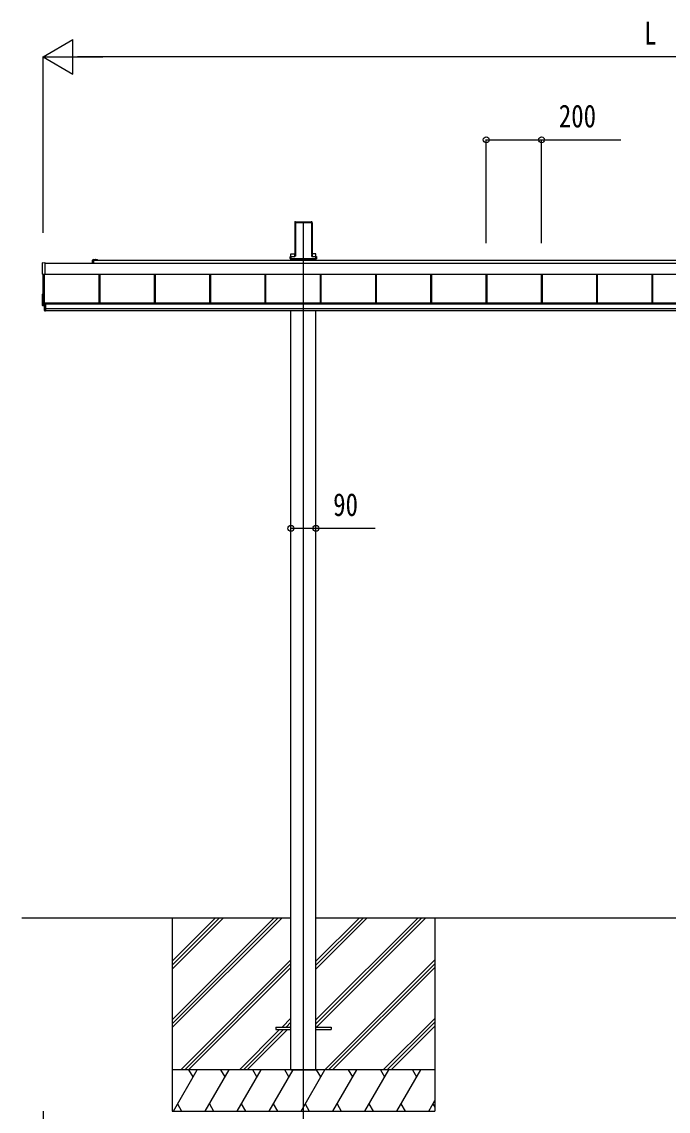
# Model space of a CAD drawing. Units: millimetres, scale not verified. Extents: x -10512 to 10512, y -7425 to 7425.
# Drawn here: x -2889 to -551, y -5313 to -1368 of the extents above; entities that cross this region are included whole.
import ezdxf
from ezdxf.enums import TextEntityAlignment as Align

# ---------------------------------------------------------------- set-up
doc = ezdxf.new("R2010")
doc.units = ezdxf.units.MM
doc.header["$LTSCALE"] = 30
for name, color, linetype in [('0-3_YKK_12', 2, 'Continuous'), ('0-4_YKK_A1', 4, 'Continuous'), ('0-5_YKK_D', 6, 'Continuous')]:
    doc.layers.add(name, color=color, linetype=linetype)
doc.styles.add('ＭＳ ゴシック', font='')
doc.styles.get('ＭＳ ゴシック').set_extended_font_data('MS Gothic')

msp = doc.modelspace()

# ---------------------------------------------------------------- linework, layer by layer
at = {"layer": '0-3_YKK_12'}
msp.add_line((-1870.45, -5362.5), (-1870.45, -2092.28), dxfattribs=at)
at = {"layer": '0-4_YKK_A1'}
for p, q in [((-1901.7, -2097.63), (-1901.7, -2214.3)), ((-1901.34, -2091.78), (-1901.69, -2097.28)), ((-1900.9, -2092.25), (-1901.34, -2091.78)), ((-1900.84, -2091.31), (-1898.8, -2091.31)), ((-1900.84, -2091.31), (-1900.4, -2091.78)), ((-1900.82, -2208.25), (-1900.82, -2093.13)), ((-1900.32, -2092.81), (-1900.32, -2207.93)), ((-1898.49, -2091.64), (-1898.8, -2091.31)), ((-1898.49, -2091.64), (-1842.41, -2091.64)), ((-1897.95, -2094.78), (-1842.95, -2094.78)), ((-1897.95, -2216.14), (-1897.95, -2094.78)), ((-1842.41, -2091.64), (-1842.1, -2091.31)), ((-1842.1, -2091.31), (-1840.06, -2091.31)), ((-1840.58, -2207.93), (-1840.58, -2092.81)), ((-1840.5, -2091.78), (-1840.06, -2091.31)), ((-1840.08, -2093.13), (-1840.08, -2208.25)), ((-1839.56, -2091.78), (-1840, -2092.25)), ((-1839.56, -2091.78), (-1839.21, -2097.28)), ((-1839.2, -2097.63), (-1839.2, -2214.3)), ((-1915.65, -2207.87), (-1901.7, -2207.87)), ((-1915.65, -2217.21), (-1915.65, -2207.87)), ((-1825.25, -2207.87), (-1839.2, -2207.87)), ((-1825.25, -2217.21), (-1825.25, -2207.87)), ((-2813.95, -2281.64), (-2813.95, -2240.62)), ((-2805.95, -2241.2), (1591.05, -2241.2)), ((-2632.95, -2241.2), (-2632.95, -2231.23)), ((-2630.45, -2228.73), (-2622.91, -2228.73)), ((-2630.45, -2231.23), (1401.8, -2231.23)), ((-2630.45, -2231.53), (-2630.45, -2241.2)), ((-2616.7, -2231.23), (-2630.15, -2231.23)), ((-2621.99, -2228.73), (-2616.7, -2228.73)), ((-1918.32, -2225.05), (-1918.32, -2225.55)), ((-1918.32, -2225.55), (-1917.86, -2225.55)), ((-1917.86, -2225.05), (-1917.86, -2218.17)), ((-1915.86, -2225.05), (-1917.86, -2225.05)), ((-1915.86, -2225.55), (-1917.86, -2225.55)), ((-1917.85, -2225.05), (-1917.85, -2225.55)), ((-1917.82, -2217.21), (-1902.81, -2217.21)), ((-1915.86, -2218.26), (-1915.86, -2225.05)), ((-1902.28, -2218.26), (-1915.86, -2218.26)), ((-1915.86, -2225.05), (-1825.04, -2225.05)), ((-1915.86, -2225.05), (-1915.86, -2225.55)), ((-1915.86, -2225.55), (-1825.04, -2225.55)), ((-1915.65, -2231.23), (-1915.65, -2225.55)), ((-1915.45, -2225.55), (-1915.45, -2231.23)), ((-1914.45, -2225.21), (-1826.45, -2225.21)), ((-1901.71, -2214.66), (-1901.81, -2216.27)), ((-1901.29, -2216.82), (-1900.91, -2210.73)), ((-1900.41, -2210.76), (-1900.79, -2216.85)), ((-1840.11, -2216.85), (-1840.49, -2210.76)), ((-1839.99, -2210.73), (-1839.61, -2216.82)), ((-1839.19, -2214.66), (-1839.09, -2216.27)), ((-1838.62, -2217.76), (-1825.04, -2217.76)), ((-1825.04, -2218.26), (-1838.62, -2218.26)), ((-1838.09, -2217.21), (-1823.08, -2217.21)), ((-1825.45, -2225.55), (-1825.45, -2231.23)), ((-1825.25, -2231.23), (-1825.25, -2225.55)), ((-1825.04, -2217.76), (-1825.04, -2218.26)), ((-1825.04, -2225.05), (-1825.04, -2218.26)), ((-1823.05, -2225.05), (-1825.04, -2225.05)), ((-1825.04, -2225.05), (-1825.04, -2225.55)), ((-1823.05, -2225.55), (-1825.04, -2225.55)), ((-1823.05, -2218.17), (-1823.05, -2225.05)), ((-1822.58, -2225.55), (-1823.05, -2225.55)), ((-1823.04, -2225.05), (-1823.04, -2225.55)), ((-1822.58, -2225.05), (-1822.58, -2225.55)), ((-2805.95, -2282.91), (-2813.48, -2282.45)), ((-2812.45, -2394.44), (-2812.45, -2282.51)), ((-2807.45, -2412.47), (-2807.45, -2282.82)), ((-2805.95, -2281.14), (1591.05, -2281.14)), ((-2805.95, -2281.38), (1591.05, -2281.38)), ((-2805.95, -2282.41), (-2805.95, -2282.91)), ((-2608.95, -2385.2), (-2608.95, -2281.38)), ((-2608.55, -2385.2), (-2608.55, -2281.38)), ((-2605.95, -2385.2), (-2605.95, -2281.38)), ((-2408.95, -2385.2), (-2408.95, -2281.38)), ((-2406.35, -2385.2), (-2406.35, -2281.38)), ((-2405.95, -2385.2), (-2405.95, -2281.38)), ((-2208.95, -2385.2), (-2208.95, -2281.38)), ((-2206.35, -2385.2), (-2206.35, -2281.38)), ((-2205.95, -2385.2), (-2205.95, -2281.38)), ((-2008.95, -2385.2), (-2008.95, -2281.38)), ((-2006.35, -2385.2), (-2006.35, -2281.38)), ((-2005.95, -2385.2), (-2005.95, -2281.38)), ((-1808.95, -2385.2), (-1808.95, -2281.38)), ((-1806.35, -2385.2), (-1806.35, -2281.38)), ((-1805.95, -2385.2), (-1805.95, -2281.38)), ((-1608.95, -2385.2), (-1608.95, -2281.38)), ((-1606.35, -2385.2), (-1606.35, -2281.38)), ((-1605.95, -2385.2), (-1605.95, -2281.38)), ((-1408.95, -2385.2), (-1408.95, -2281.38)), ((-1406.35, -2385.2), (-1406.35, -2281.38)), ((-1405.95, -2385.2), (-1405.95, -2281.38)), ((-1208.95, -2385.2), (-1208.95, -2281.38)), ((-1206.35, -2385.2), (-1206.35, -2281.38)), ((-1205.95, -2385.2), (-1205.95, -2281.38)), ((-1008.95, -2385.2), (-1008.95, -2281.38)), ((-1006.35, -2385.2), (-1006.35, -2281.38)), ((-1005.95, -2385.2), (-1005.95, -2281.38)), ((-808.95, -2385.2), (-808.95, -2281.38)), ((-806.35, -2385.2), (-806.35, -2281.38)), ((-805.95, -2385.2), (-805.95, -2281.38)), ((-608.95, -2385.2), (-608.95, -2281.38)), ((-606.35, -2385.2), (-606.35, -2281.38)), ((-605.95, -2385.2), (-605.95, -2281.38)), ((-2813.95, -2394.82), (-2813.95, -2353.79)), ((-2813.48, -2353.3), (-2812.45, -2353.23)), ((-2807.45, -2395.99), (-2813.48, -2395.63)), ((-2812.45, -2394.44), (-2807.45, -2394.44)), ((-2807.45, -2384.94), (-2803.95, -2384.94)), ((-2803.95, -2385.2), (1589.05, -2385.2)), ((-2803.95, -2387.21), (1589.05, -2387.21)), ((-2803.95, -2389.01), (1589.05, -2389.01)), ((-2803.95, -2389.01), (1589.05, -2389.01)), ((-2803.95, -2405.98), (1589.05, -2405.98)), ((-2803.95, -2407.38), (-2807.45, -2407.38)), ((-2807.45, -2414), (-2803.95, -2414)), ((-2803.95, -2412.47), (1589.05, -2412.47)), ((-1915.65, -5162.5), (-1915.65, -2412.47)), ((-1825.25, -5162.5), (-1825.25, -2412.47)), ((-2889.22, -4612.5), (-1915.65, -4612.5)), ((-2345.31, -4612.5), (-2345.31, -5312.5)), ((-2345.31, -4981.68), (-1976.13, -4612.5)), ((-2345.31, -4995.82), (-1961.99, -4612.5)), ((-2345.31, -5009.96), (-1947.84, -4612.5)), ((-2345.31, -4797.83), (-2159.98, -4612.5)), ((-2345.31, -4783.69), (-2174.12, -4612.5)), ((-2345.31, -4769.55), (-2188.26, -4612.5)), ((-1825.25, -4612.5), (610.35, -4612.5)), ((-1825.25, -4982.12), (-1455.63, -4612.5)), ((-1825.25, -4996.26), (-1441.49, -4612.5)), ((-1825.11, -4798.13), (-1639.48, -4612.5)), ((-1825.11, -4783.99), (-1653.62, -4612.5)), ((-1825.11, -4769.85), (-1667.76, -4612.5)), ((-1822.85, -5008), (-1427.34, -4612.5)), ((-1395.31, -4612.5), (-1395.31, -5312.5)), ((-2314, -5162.5), (-1915.51, -4764.01)), ((-1793.5, -5162.5), (-1395.31, -4764.31)), ((-2299.86, -5162.5), (-1915.51, -4778.15)), ((-2285.71, -5162.5), (-1915.51, -4792.3)), ((-1779.36, -5162.5), (-1395.31, -4778.45)), ((-1765.21, -5162.5), (-1395.31, -4792.6)), ((-1970.51, -5008), (-1970.51, -5017)), ((-1970.51, -5008), (-1915.51, -5008)), ((-1947.37, -5008), (-1915.65, -4976.28)), ((-1933.22, -5008), (-1915.65, -4990.43)), ((-1919.08, -5008), (-1915.65, -5004.57)), ((-1825.25, -5008), (-1770.51, -5008)), ((-1770.51, -5008), (-1770.51, -5017)), ((-1581.37, -5162.5), (-1395.31, -4976.44)), ((-1567.22, -5162.5), (-1395.31, -4990.58)), ((-1553.08, -5162.5), (-1395.31, -5004.73)), ((-2101.87, -5162.5), (-1956.37, -5017)), ((-2087.72, -5162.5), (-1942.22, -5017)), ((-2073.58, -5162.5), (-1928.08, -5017)), ((-1970.51, -5017), (-1915.51, -5017)), ((-1825.25, -5017), (-1770.51, -5017)), ((-1395.31, -5162.5), (-2345.31, -5162.5)), ((-2341.03, -5312.5), (-2254.43, -5162.5)), ((-2269.43, -5188.48), (-2284.43, -5162.5)), ((-2225.56, -5312.5), (-2138.96, -5162.5)), ((-2153.96, -5188.48), (-2168.96, -5162.5)), ((-2110.09, -5312.5), (-2023.49, -5162.5)), ((-2038.49, -5188.48), (-2053.49, -5162.5)), ((-1994.62, -5312.5), (-1908.02, -5162.5)), ((-1923.02, -5188.48), (-1938.02, -5162.5)), ((-1915.65, -5162.5), (-1825.25, -5162.5)), ((-1879.15, -5312.5), (-1792.55, -5162.5)), ((-1807.55, -5188.48), (-1822.55, -5162.5)), ((-1763.68, -5312.5), (-1677.08, -5162.5)), ((-1692.08, -5188.48), (-1707.08, -5162.5)), ((-1648.21, -5312.5), (-1561.61, -5162.5)), ((-1591.61, -5162.5), (-1576.61, -5188.48)), ((-1532.74, -5312.5), (-1446.14, -5162.5)), ((-1476.14, -5162.5), (-1461.14, -5188.48)), ((-2326.03, -5286.52), (-2311.04, -5312.5)), ((-2210.56, -5286.52), (-2195.56, -5312.5)), ((-2095.09, -5286.52), (-2080.09, -5312.5)), ((-1979.62, -5286.52), (-1964.62, -5312.5)), ((-1864.15, -5286.52), (-1849.15, -5312.5)), ((-1748.68, -5286.52), (-1733.68, -5312.5)), ((-1633.21, -5286.52), (-1618.21, -5312.5)), ((-1517.74, -5286.52), (-1502.74, -5312.5)), ((-1417.27, -5312.5), (-1395.31, -5274.46)), ((-1402.27, -5286.52), (-1395.31, -5298.58)), ((-2345.31, -5312.5), (-1395.31, -5312.5))]:
    msp.add_line(p, q, dxfattribs=at)
for points in [[(-2813.48, -2240.12), (-2805.95, -2239.66), (-2805.95, -2240.16), (-2805.95, -2282.41)], [(-1918.32, -2217.7), (-1918.32, -2225.05), (-1917.86, -2225.05)], [(-1915.86, -2218.26), (-1915.86, -2217.76), (-1902.28, -2217.76)], [(-1822.58, -2217.7), (-1822.58, -2225.05), (-1823.05, -2225.05)], [(-2807.45, -2384.94), (-2807.45, -2407.38), (-2807.45, -2414)], [(-2804.45, -2384.94), (-2804.45, -2407.38), (-2804.45, -2414)], [(-2803.95, -2384.94), (-2803.95, -2407.38), (-2803.95, -2414)]]:
    msp.add_lwpolyline(points, dxfattribs=at)
for centre, radius, start, end in [((-2813.45, -2240.62), 0.497, 93.16944, 179.94772), ((-2630.45, -2231.23), 2.5, 90, 180), ((-2630.15, -2231.53), 0.3, 90, 180), ((-2622.91, -2228.93), 0.2, 23.57818, 90), ((-2622.45, -2228.73), 0.3, 203.57818, 336.42182), ((-2621.99, -2228.93), 0.2, 90, 156.42182), ((-2616.7, -2229.98), 1.25, 270, 90), ((-1917.35, -2218.17), 0.501, 90.24971, 179.75029), ((-1823.55, -2218.17), 0.501, 0.24971, 89.75029), ((-2813.08, -2281.68), 0.873, 177.74142, 242.53793), ((-2813.45, -2353.79), 0.497, 93.16944, 179.94772), ((-2813.08, -2394.85), 0.873, 177.74142, 242.53793)]:
    msp.add_arc(centre, radius, start, end, dxfattribs=at)
for centre, major_axis, ratio, start_param, end_param in [((-1901.66, -2097.28), (0.031, 0.5), 0.061627, 1.5746234, 2.3600215), ((-1900.84, -2091.81), (0.346, -0.364), 0.996462, 2.3838095, 3.8892836), ((-1901.13, -2095.28), (0.22, 3.04), 0.070684, 5.5043854, 6.2286971), ((-1900.63, -2095.31), (0.22, 3.54), 0.060877, 5.5025319, 6.2268436), ((-1840.27, -2095.31), (-0.22, 3.54), 0.060877, 0.0563417, 0.7806534), ((-1839.77, -2095.28), (-0.22, 3.04), 0.070684, 0.0544883, 0.7787999), ((-1840.06, -2091.81), (-0.346, -0.364), 0.996462, 2.3939017, 3.8993758), ((-1839.24, -2097.28), (-0.031, 0.5), 0.061627, 3.9231638, 4.7085619), ((-1901.13, -2210.73), (0.22, 3.5), 0.061627, 4.716216, 5.5016142), ((-1900.63, -2210.76), (0.22, 4), 0.053972, 4.7153191, 5.5007173), ((-1840.27, -2210.76), (-0.22, 4), 0.053972, 0.782468, 1.5678662), ((-1839.77, -2210.73), (-0.22, 3.5), 0.061627, 0.7815711, 1.5669693), ((-1917.82, -2217.71), (0.355, -0.355), 0.99628, 2.358058, 3.9251274), ((-1915.86, -2218.16), (2, 0), 0.045872, 3.2026792, 4.712389), ((-1915.86, -2217.67), (1.5, 0), 0.061163, 3.2026792, 4.712389), ((-1902.81, -2216.2), (0.691, -0.728), 0.996462, 5.5254021, 7.0308762), ((-1902.29, -2216.75), (-0.693, 0.73), 0.992955, 2.3838095, 3.8892836), ((-1902.29, -2216.75), (1.04, -1.09), 0.996462, 5.5254021, 7.0308762), ((-1901.74, -2214.66), (0.031, 0.5), 0.061627, 4.716216, 5.5016142), ((-1838.61, -2216.75), (-1.04, -1.09), 0.996462, 5.5354944, 7.0409685), ((-1838.61, -2216.75), (0.693, 0.73), 0.992955, 2.3939017, 3.8993758), ((-1839.16, -2214.66), (-0.031, 0.5), 0.061627, 0.7815711, 1.5669693), ((-1838.09, -2216.2), (-0.691, -0.728), 0.996462, 5.5354944, 7.0409685), ((-1825.04, -2217.67), (1.5, 0), 0.061163, 4.712389, 6.2220988), ((-1825.04, -2218.16), (2, 0), 0.045872, 4.712389, 6.2220988), ((-1823.08, -2217.71), (-0.355, -0.355), 0.99628, 2.358058, 3.9251274)]:
    msp.add_ellipse(centre, major_axis=major_axis, ratio=ratio, start_param=start_param, end_param=end_param, dxfattribs=at)
at = {"layer": '0-5_YKK_D'}
for p, q in [((-2812.45, -1494.76), (-2704.2, -1432.26)), ((-2704.2, -1557.26), (-2704.2, -1432.26)), ((-2812.45, -2131.23), (-2812.45, -1493.76)), ((-2812.45, -1494.76), (-2704.2, -1557.26)), ((-2812.45, -1494.76), (-2595.94, -1494.76)), ((1472.55, -1494.76), (-2687.45, -1494.76)), ((-1208.95, -2168.74), (-1208.95, -1793.76)), ((-1008.95, -2168.74), (-1008.95, -1793.76)), ((-2812.45, -5312.5), (-2812.45, -5913.5))]:
    msp.add_line(p, q, dxfattribs=at)
for points in [[(-1208.95, -1794.76), (-1008.95, -1794.76), (-722.45, -1794.76)], [(-1915.65, -3201.87), (-1825.25, -3201.87), (-1610.75, -3201.87)]]:
    msp.add_lwpolyline(points, dxfattribs=at)
for centre in [(-1208.95, -1794.76), (-1008.95, -1794.76), (-1915.65, -3201.87), (-1825.25, -3201.87)]:
    msp.add_circle(centre, 10.62, dxfattribs=at)

# ---------------------------------------------------------------- texts
at = {"layer": '0-5_YKK_D', "style": 'ＭＳ ゴシック', "width": 0.8}
for s, p in [('L', (-637.45, -1474.76)), ('200', (-946.45, -1774.76)), ('90', (-1762.75, -3181.87))]:
    msp.add_text(s, height=82.48, dxfattribs=at).set_placement(p, align=Align.BOTTOM_LEFT)

doc.saveas('drawing.dxf')
